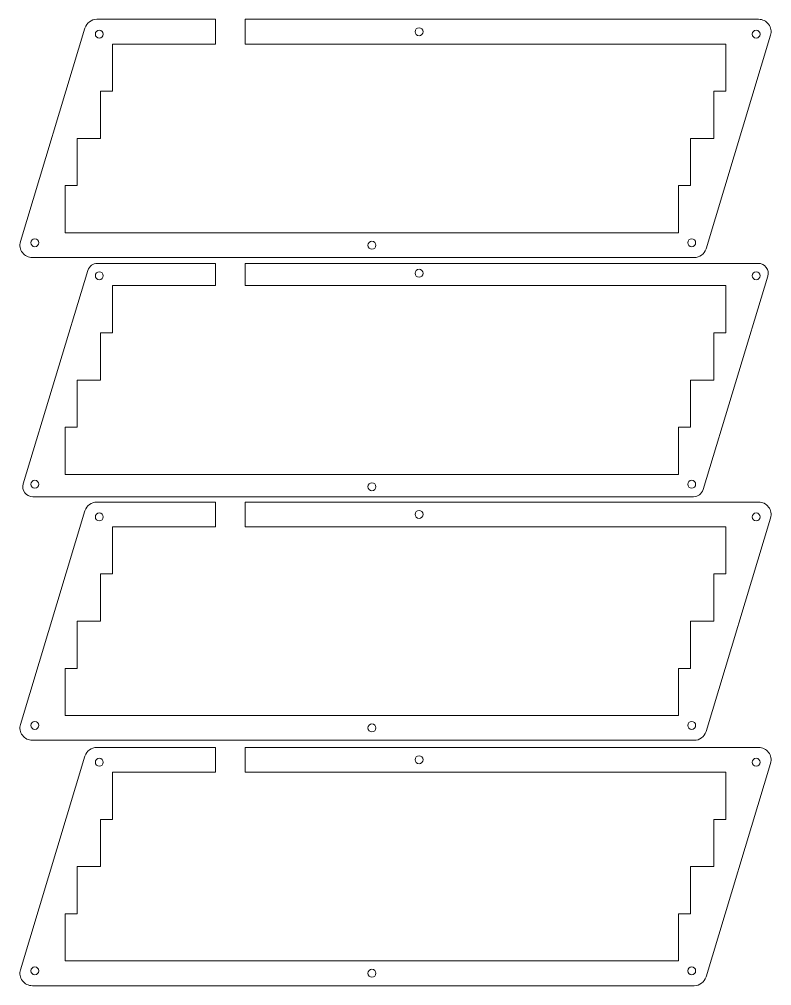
# Model space of a CAD drawing. Header units: millimetres. Extents: x -495 to 462, y -196 to 196.
# Drawn here: x 158.6 to 462.3, y -196.2 to 193.9 of the extents above; entities that cross this region are included whole.
import ezdxf

# ---------------------------------------------------------------- set-up
doc = ezdxf.new("R2010")
doc.units = ezdxf.units.MM
doc.header["$MEASUREMENT"] = 0
doc.layers.add('Layer 1', color=7, linetype='Continuous')

msp = doc.modelspace()

# ---------------------------------------------------------------- linework, layer by layer
at = {"layer": 'Layer 1', "color": 250, "lineweight": 20}
for points, knots in [([(189.8702, 193.8976), (189.8702, 193.8976), (237.7822, 193.8976), (237.7822, 193.8976), (237.7822, 193.8976), (237.7822, 193.8976), (237.7822, 183.8976), (237.7822, 183.8976), (237.7822, 183.8976), (237.7822, 183.8976), (196.1571, 183.8976), (196.1571, 183.8976), (196.1571, 183.8976), (196.1571, 183.8976), (196.1571, 164.8476), (196.1571, 164.8476), (196.1571, 164.8476), (196.1571, 164.8476), (191.3946, 164.8476), (191.3946, 164.8476), (191.3946, 164.8476), (191.3946, 164.8476), (191.3946, 145.7976), (191.3946, 145.7976), (191.3946, 145.7976), (191.3946, 145.7976), (181.8695, 145.7977), (181.8695, 145.7977), (181.8695, 145.7977), (181.8695, 145.7977), (181.8695, 126.7477), (181.8695, 126.7477), (181.8695, 126.7477), (181.8695, 126.7477), (177.1071, 126.7477), (177.1071, 126.7477), (177.1071, 126.7477), (177.1071, 126.7477), (177.1071, 107.6977), (177.1071, 107.6977), (177.1071, 107.6977), (177.1071, 107.6977), (424.757, 107.6977), (424.757, 107.6977), (424.757, 107.6977), (424.757, 107.6977), (424.757, 126.7477), (424.757, 126.7477), (424.757, 126.7477), (424.757, 126.7477), (429.5195, 126.7477), (429.5195, 126.7477), (429.5195, 126.7477), (429.5195, 126.7477), (429.5195, 145.7977), (429.5195, 145.7977), (429.5195, 145.7977), (429.5195, 145.7977), (439.0446, 145.7976), (439.0446, 145.7976), (439.0446, 145.7976), (439.0446, 145.7976), (439.0446, 164.8476), (439.0446, 164.8476), (439.0446, 164.8476), (439.0446, 164.8476), (443.8071, 164.8476), (443.8071, 164.8476), (443.8071, 164.8476), (443.8071, 164.8476), (443.8071, 183.8976), (443.8071, 183.8976), (443.8071, 183.8976), (443.8071, 183.8976), (249.7822, 183.8976), (249.7822, 183.8976), (249.7822, 183.8976), (249.7822, 183.8976), (249.7822, 193.8976), (249.7822, 193.8976), (249.7822, 193.8976), (249.7822, 193.8976), (457.0742, 193.8976), (457.0742, 193.8976), (457.0742, 193.8976), (458.7082, 193.8976), (460.1141, 193.1905), (461.0884, 191.8786), (461.0884, 191.8786), (462.0626, 190.5668), (462.3331, 189.0165), (461.8607, 187.4522), (461.8607, 187.4522), (461.8607, 187.4522), (435.8304, 101.2523), (435.8304, 101.2523), (435.8304, 101.2523), (435.1829, 99.1082), (433.2836, 97.6977), (431.0439, 97.6977), (431.0439, 97.6977), (431.0439, 97.6977), (163.84, 97.6977), (163.84, 97.6977), (163.84, 97.6977), (162.206, 97.6977), (160.8001, 98.4048), (159.8258, 99.7166), (159.8258, 99.7166), (158.8516, 101.0285), (158.5811, 102.5788), (159.0535, 104.1431), (159.0535, 104.1431), (159.0535, 104.1431), (185.0837, 190.343), (185.0837, 190.343), (185.0837, 190.343), (185.7312, 192.4871), (187.6305, 193.8976), (189.8702, 193.8976)], [0, 0, 0, 0, 0.03225806, 0.03225806, 0.03225806, 0.03225806, 0.06451613, 0.06451613, 0.06451613, 0.06451613, 0.09677419, 0.09677419, 0.09677419, 0.09677419, 0.12903226, 0.12903226, 0.12903226, 0.12903226, 0.16129032, 0.16129032, 0.16129032, 0.16129032, 0.19354839, 0.19354839, 0.19354839, 0.19354839, 0.22580645, 0.22580645, 0.22580645, 0.22580645, 0.25806452, 0.25806452, 0.25806452, 0.25806452, 0.29032258, 0.29032258, 0.29032258, 0.29032258, 0.32258065, 0.32258065, 0.32258065, 0.32258065, 0.35483871, 0.35483871, 0.35483871, 0.35483871, 0.38709677, 0.38709677, 0.38709677, 0.38709677, 0.41935484, 0.41935484, 0.41935484, 0.41935484, 0.4516129, 0.4516129, 0.4516129, 0.4516129, 0.48387097, 0.48387097, 0.48387097, 0.48387097, 0.51612903, 0.51612903, 0.51612903, 0.51612903, 0.5483871, 0.5483871, 0.5483871, 0.5483871, 0.58064516, 0.58064516, 0.58064516, 0.58064516, 0.61290323, 0.61290323, 0.61290323, 0.61290323, 0.64516129, 0.64516129, 0.64516129, 0.64516129, 0.67741935, 0.67741935, 0.67741935, 0.67741935, 0.70967742, 0.70967742, 0.70967742, 0.70967742, 0.74193548, 0.74193548, 0.74193548, 0.74193548, 0.77419355, 0.77419355, 0.77419355, 0.77419355, 0.80645161, 0.80645161, 0.80645161, 0.80645161, 0.83870968, 0.83870968, 0.83870968, 0.83870968, 0.87096774, 0.87096774, 0.87096774, 0.87096774, 0.90322581, 0.90322581, 0.90322581, 0.90322581, 0.93548387, 0.93548387, 0.93548387, 0.93548387, 1, 1, 1, 1]), ([(190.8702, 189.4976), (191.7539, 189.4976), (192.4702, 188.7813), (192.4702, 187.8976), (192.4702, 187.8976), (192.4702, 187.0139), (191.7539, 186.2976), (190.8702, 186.2976), (190.8702, 186.2976), (189.9865, 186.2976), (189.2702, 187.0139), (189.2702, 187.8976), (189.2702, 187.8976), (189.2702, 188.7813), (189.9865, 189.4976), (190.8702, 189.4976)], [0, 0, 0, 0, 0.2, 0.2, 0.2, 0.2, 0.4, 0.4, 0.4, 0.4, 0.6, 0.6, 0.6, 0.6, 1, 1, 1, 1]), ([(319.9821, 190.4976), (320.8658, 190.4976), (321.5821, 189.7813), (321.5821, 188.8976), (321.5821, 188.8976), (321.5821, 188.0139), (320.8658, 187.2976), (319.9821, 187.2976), (319.9821, 187.2976), (319.0984, 187.2976), (318.3821, 188.0139), (318.3821, 188.8976), (318.3821, 188.8976), (318.3821, 189.7813), (319.0984, 190.4976), (319.9821, 190.4976)], [0, 0, 0, 0, 0.2, 0.2, 0.2, 0.2, 0.4, 0.4, 0.4, 0.4, 0.6, 0.6, 0.6, 0.6, 1, 1, 1, 1]), ([(456.0742, 189.4976), (455.1905, 189.4976), (454.4742, 188.7813), (454.4742, 187.8976), (454.4742, 187.8976), (454.4742, 187.0139), (455.1905, 186.2976), (456.0742, 186.2976), (456.0742, 186.2976), (456.9579, 186.2976), (457.6742, 187.0139), (457.6742, 187.8976), (457.6742, 187.8976), (457.6742, 188.7813), (456.9579, 189.4976), (456.0742, 189.4976)], [0, 0, 0, 0, 0.2, 0.2, 0.2, 0.2, 0.4, 0.4, 0.4, 0.4, 0.6, 0.6, 0.6, 0.6, 1, 1, 1, 1]), ([(164.84, 102.0977), (165.7237, 102.0977), (166.44, 102.814), (166.44, 103.6977), (166.44, 103.6977), (166.44, 104.5814), (165.7237, 105.2977), (164.84, 105.2977), (164.84, 105.2977), (163.9563, 105.2977), (163.24, 104.5814), (163.24, 103.6977), (163.24, 103.6977), (163.24, 102.814), (163.9563, 102.0977), (164.84, 102.0977)], [0, 0, 0, 0, 0.2, 0.2, 0.2, 0.2, 0.4, 0.4, 0.4, 0.4, 0.6, 0.6, 0.6, 0.6, 1, 1, 1, 1]), ([(300.9321, 104.2977), (301.8158, 104.2977), (302.5321, 103.5814), (302.5321, 102.6977), (302.5321, 102.6977), (302.5321, 101.814), (301.8158, 101.0977), (300.9321, 101.0977), (300.9321, 101.0977), (300.0484, 101.0977), (299.3321, 101.814), (299.3321, 102.6977), (299.3321, 102.6977), (299.3321, 103.5814), (300.0484, 104.2977), (300.9321, 104.2977)], [0, 0, 0, 0, 0.2, 0.2, 0.2, 0.2, 0.4, 0.4, 0.4, 0.4, 0.6, 0.6, 0.6, 0.6, 1, 1, 1, 1]), ([(430.0439, 102.0977), (429.1602, 102.0977), (428.4439, 102.814), (428.4439, 103.6977), (428.4439, 103.6977), (428.4439, 104.5814), (429.1602, 105.2977), (430.0439, 105.2977), (430.0439, 105.2977), (430.9276, 105.2977), (431.6439, 104.5814), (431.6439, 103.6977), (431.6439, 103.6977), (431.6439, 102.814), (430.9276, 102.0977), (430.0439, 102.0977)], [0, 0, 0, 0, 0.2, 0.2, 0.2, 0.2, 0.4, 0.4, 0.4, 0.4, 0.6, 0.6, 0.6, 0.6, 1, 1, 1, 1]), ([(160.171, 6.3369), (160.171, 6.3369), (186.2963, 92.5369), (186.2963, 92.5369), (186.2963, 92.5369), (186.8156, 94.2503), (188.334, 95.3767), (190.1244, 95.3767), (190.1244, 95.3767), (190.1244, 95.3767), (237.7821, 95.3767), (237.7821, 95.3767), (237.7821, 95.3767), (237.7821, 95.3767), (237.7821, 86.3766), (237.7821, 86.3766), (237.7821, 86.3766), (237.7821, 86.3766), (196.1571, 86.3766), (196.1571, 86.3766), (196.1571, 86.3766), (196.1571, 86.3766), (196.1571, 67.3266), (196.1571, 67.3266), (196.1571, 67.3266), (196.1571, 67.3266), (191.3946, 67.3266), (191.3946, 67.3266), (191.3946, 67.3266), (191.3946, 67.3266), (191.3946, 48.2766), (191.3946, 48.2766), (191.3946, 48.2766), (191.3946, 48.2766), (181.8695, 48.2767), (181.8695, 48.2767), (181.8695, 48.2767), (181.8695, 48.2767), (181.8695, 29.2267), (181.8695, 29.2267), (181.8695, 29.2267), (181.8695, 29.2267), (177.1071, 29.2267), (177.1071, 29.2267), (177.1071, 29.2267), (177.1071, 29.2267), (177.1071, 10.1767), (177.1071, 10.1767), (177.1071, 10.1767), (177.1071, 10.1767), (424.757, 10.1767), (424.757, 10.1767), (424.757, 10.1767), (424.757, 10.1767), (424.757, 29.2267), (424.757, 29.2267), (424.757, 29.2267), (424.757, 29.2267), (429.5195, 29.2267), (429.5195, 29.2267), (429.5195, 29.2267), (429.5195, 29.2267), (429.5195, 48.2767), (429.5195, 48.2767), (429.5195, 48.2767), (429.5195, 48.2767), (439.0446, 48.2766), (439.0446, 48.2766), (439.0446, 48.2766), (439.0446, 48.2766), (439.0446, 67.3266), (439.0446, 67.3266), (439.0446, 67.3266), (439.0446, 67.3266), (443.8071, 67.3266), (443.8071, 67.3266), (443.8071, 67.3266), (443.8071, 67.3266), (443.8071, 86.3766), (443.8071, 86.3766), (443.8071, 86.3766), (443.8071, 86.3766), (249.7821, 86.3766), (249.7821, 86.3766), (249.7821, 86.3766), (249.7821, 86.3766), (249.7821, 95.3767), (249.7821, 95.3767), (249.7821, 95.3767), (249.7821, 95.3767), (456.915, 95.3767), (456.915, 95.3767), (456.915, 95.3767), (458.2229, 95.3767), (459.3483, 94.8103), (460.1276, 93.7599), (460.1276, 93.7599), (460.9068, 92.7094), (461.1225, 91.4682), (460.7431, 90.2165), (460.7431, 90.2165), (460.7431, 90.2165), (434.6177, 4.0165), (434.6177, 4.0165), (434.6177, 4.0165), (434.0984, 2.3031), (432.58, 1.1767), (430.7896, 1.1767), (430.7896, 1.1767), (430.7896, 1.1767), (163.9991, 1.1767), (163.9991, 1.1767), (163.9991, 1.1767), (162.6912, 1.1767), (161.5658, 1.7431), (160.7865, 2.7935), (160.7865, 2.7935), (160.0073, 3.844), (159.7916, 5.0852), (160.171, 6.3369)], [0, 0, 0, 0, 0.03225806, 0.03225806, 0.03225806, 0.03225806, 0.06451613, 0.06451613, 0.06451613, 0.06451613, 0.09677419, 0.09677419, 0.09677419, 0.09677419, 0.12903226, 0.12903226, 0.12903226, 0.12903226, 0.16129032, 0.16129032, 0.16129032, 0.16129032, 0.19354839, 0.19354839, 0.19354839, 0.19354839, 0.22580645, 0.22580645, 0.22580645, 0.22580645, 0.25806452, 0.25806452, 0.25806452, 0.25806452, 0.29032258, 0.29032258, 0.29032258, 0.29032258, 0.32258065, 0.32258065, 0.32258065, 0.32258065, 0.35483871, 0.35483871, 0.35483871, 0.35483871, 0.38709677, 0.38709677, 0.38709677, 0.38709677, 0.41935484, 0.41935484, 0.41935484, 0.41935484, 0.4516129, 0.4516129, 0.4516129, 0.4516129, 0.48387097, 0.48387097, 0.48387097, 0.48387097, 0.51612903, 0.51612903, 0.51612903, 0.51612903, 0.5483871, 0.5483871, 0.5483871, 0.5483871, 0.58064516, 0.58064516, 0.58064516, 0.58064516, 0.61290323, 0.61290323, 0.61290323, 0.61290323, 0.64516129, 0.64516129, 0.64516129, 0.64516129, 0.67741935, 0.67741935, 0.67741935, 0.67741935, 0.70967742, 0.70967742, 0.70967742, 0.70967742, 0.74193548, 0.74193548, 0.74193548, 0.74193548, 0.77419355, 0.77419355, 0.77419355, 0.77419355, 0.80645161, 0.80645161, 0.80645161, 0.80645161, 0.83870968, 0.83870968, 0.83870968, 0.83870968, 0.87096774, 0.87096774, 0.87096774, 0.87096774, 0.90322581, 0.90322581, 0.90322581, 0.90322581, 0.93548387, 0.93548387, 0.93548387, 0.93548387, 1, 1, 1, 1]), ([(190.8702, 91.9767), (191.7539, 91.9767), (192.4702, 91.2604), (192.4702, 90.3767), (192.4702, 90.3767), (192.4702, 89.493), (191.7539, 88.7767), (190.8702, 88.7767), (190.8702, 88.7767), (189.9865, 88.7767), (189.2702, 89.493), (189.2702, 90.3767), (189.2702, 90.3767), (189.2702, 91.2604), (189.9865, 91.9767), (190.8702, 91.9767)], [0, 0, 0, 0, 0.2, 0.2, 0.2, 0.2, 0.4, 0.4, 0.4, 0.4, 0.6, 0.6, 0.6, 0.6, 1, 1, 1, 1]), ([(319.9821, 92.9767), (320.8658, 92.9767), (321.5821, 92.2604), (321.5821, 91.3767), (321.5821, 91.3767), (321.5821, 90.493), (320.8658, 89.7767), (319.9821, 89.7767), (319.9821, 89.7767), (319.0984, 89.7767), (318.3821, 90.493), (318.3821, 91.3767), (318.3821, 91.3767), (318.3821, 92.2604), (319.0984, 92.9767), (319.9821, 92.9767)], [0, 0, 0, 0, 0.2, 0.2, 0.2, 0.2, 0.4, 0.4, 0.4, 0.4, 0.6, 0.6, 0.6, 0.6, 1, 1, 1, 1]), ([(456.0742, 91.9767), (455.1905, 91.9767), (454.4742, 91.2604), (454.4742, 90.3767), (454.4742, 90.3767), (454.4742, 89.493), (455.1905, 88.7767), (456.0742, 88.7767), (456.0742, 88.7767), (456.9579, 88.7767), (457.6742, 89.493), (457.6742, 90.3767), (457.6742, 90.3767), (457.6742, 91.2604), (456.9579, 91.9767), (456.0742, 91.9767)], [0, 0, 0, 0, 0.2, 0.2, 0.2, 0.2, 0.4, 0.4, 0.4, 0.4, 0.6, 0.6, 0.6, 0.6, 1, 1, 1, 1]), ([(164.84, 4.5768), (165.7237, 4.5768), (166.44, 5.2931), (166.44, 6.1768), (166.44, 6.1768), (166.44, 7.0605), (165.7237, 7.7768), (164.84, 7.7768), (164.84, 7.7768), (163.9563, 7.7768), (163.24, 7.0605), (163.24, 6.1768), (163.24, 6.1768), (163.24, 5.2931), (163.9563, 4.5768), (164.84, 4.5768)], [0, 0, 0, 0, 0.2, 0.2, 0.2, 0.2, 0.4, 0.4, 0.4, 0.4, 0.6, 0.6, 0.6, 0.6, 1, 1, 1, 1]), ([(300.9321, 6.7768), (301.8158, 6.7768), (302.5321, 6.0605), (302.5321, 5.1768), (302.5321, 5.1768), (302.5321, 4.2931), (301.8158, 3.5768), (300.9321, 3.5768), (300.9321, 3.5768), (300.0484, 3.5768), (299.3321, 4.2931), (299.3321, 5.1768), (299.3321, 5.1768), (299.3321, 6.0605), (300.0484, 6.7768), (300.9321, 6.7768)], [0, 0, 0, 0, 0.2, 0.2, 0.2, 0.2, 0.4, 0.4, 0.4, 0.4, 0.6, 0.6, 0.6, 0.6, 1, 1, 1, 1]), ([(430.0439, 4.5768), (429.1602, 4.5768), (428.4439, 5.2931), (428.4439, 6.1768), (428.4439, 6.1768), (428.4439, 7.0605), (429.1602, 7.7768), (430.0439, 7.7768), (430.0439, 7.7768), (430.9276, 7.7768), (431.6439, 7.0605), (431.6439, 6.1768), (431.6439, 6.1768), (431.6439, 5.2931), (430.9276, 4.5768), (430.0439, 4.5768)], [0, 0, 0, 0, 0.2, 0.2, 0.2, 0.2, 0.4, 0.4, 0.4, 0.4, 0.6, 0.6, 0.6, 0.6, 1, 1, 1, 1]), ([(189.8702, -0.9901), (189.8702, -0.9901), (237.7822, -0.9901), (237.7822, -0.9901), (237.7822, -0.9901), (237.7822, -0.9901), (237.7822, -10.9901), (237.7822, -10.9901), (237.7822, -10.9901), (237.7822, -10.9901), (196.1571, -10.9901), (196.1571, -10.9901), (196.1571, -10.9901), (196.1571, -10.9901), (196.1571, -30.0401), (196.1571, -30.0401), (196.1571, -30.0401), (196.1571, -30.0401), (191.3946, -30.0401), (191.3946, -30.0401), (191.3946, -30.0401), (191.3946, -30.0401), (191.3946, -49.0901), (191.3946, -49.0901), (191.3946, -49.0901), (191.3946, -49.0901), (181.8695, -49.09), (181.8695, -49.09), (181.8695, -49.09), (181.8695, -49.09), (181.8695, -68.14), (181.8695, -68.14), (181.8695, -68.14), (181.8695, -68.14), (177.1071, -68.14), (177.1071, -68.14), (177.1071, -68.14), (177.1071, -68.14), (177.1071, -87.19), (177.1071, -87.19), (177.1071, -87.19), (177.1071, -87.19), (424.757, -87.19), (424.757, -87.19), (424.757, -87.19), (424.757, -87.19), (424.757, -68.14), (424.757, -68.14), (424.757, -68.14), (424.757, -68.14), (429.5195, -68.14), (429.5195, -68.14), (429.5195, -68.14), (429.5195, -68.14), (429.5195, -49.09), (429.5195, -49.09), (429.5195, -49.09), (429.5195, -49.09), (439.0446, -49.0901), (439.0446, -49.0901), (439.0446, -49.0901), (439.0446, -49.0901), (439.0446, -30.0401), (439.0446, -30.0401), (439.0446, -30.0401), (439.0446, -30.0401), (443.8071, -30.0401), (443.8071, -30.0401), (443.8071, -30.0401), (443.8071, -30.0401), (443.8071, -10.9901), (443.8071, -10.9901), (443.8071, -10.9901), (443.8071, -10.9901), (249.7822, -10.9901), (249.7822, -10.9901), (249.7822, -10.9901), (249.7822, -10.9901), (249.7822, -0.9901), (249.7822, -0.9901), (249.7822, -0.9901), (249.7822, -0.9901), (457.0742, -0.9901), (457.0742, -0.9901), (457.0742, -0.9901), (458.7082, -0.9901), (460.1141, -1.6972), (461.0884, -3.0091), (461.0884, -3.0091), (462.0626, -4.3209), (462.3331, -5.8712), (461.8607, -7.4355), (461.8607, -7.4355), (461.8607, -7.4355), (435.8304, -93.6354), (435.8304, -93.6354), (435.8304, -93.6354), (435.1829, -95.7795), (433.2836, -97.19), (431.0439, -97.19), (431.0439, -97.19), (431.0439, -97.19), (163.84, -97.19), (163.84, -97.19), (163.84, -97.19), (162.206, -97.19), (160.8001, -96.4829), (159.8258, -95.1711), (159.8258, -95.1711), (158.8516, -93.8592), (158.5811, -92.3089), (159.0535, -90.7446), (159.0535, -90.7446), (159.0535, -90.7446), (185.0837, -4.5447), (185.0837, -4.5447), (185.0837, -4.5447), (185.7312, -2.4006), (187.6305, -0.9901), (189.8702, -0.9901)], [0, 0, 0, 0, 0.03225806, 0.03225806, 0.03225806, 0.03225806, 0.06451613, 0.06451613, 0.06451613, 0.06451613, 0.09677419, 0.09677419, 0.09677419, 0.09677419, 0.12903226, 0.12903226, 0.12903226, 0.12903226, 0.16129032, 0.16129032, 0.16129032, 0.16129032, 0.19354839, 0.19354839, 0.19354839, 0.19354839, 0.22580645, 0.22580645, 0.22580645, 0.22580645, 0.25806452, 0.25806452, 0.25806452, 0.25806452, 0.29032258, 0.29032258, 0.29032258, 0.29032258, 0.32258065, 0.32258065, 0.32258065, 0.32258065, 0.35483871, 0.35483871, 0.35483871, 0.35483871, 0.38709677, 0.38709677, 0.38709677, 0.38709677, 0.41935484, 0.41935484, 0.41935484, 0.41935484, 0.4516129, 0.4516129, 0.4516129, 0.4516129, 0.48387097, 0.48387097, 0.48387097, 0.48387097, 0.51612903, 0.51612903, 0.51612903, 0.51612903, 0.5483871, 0.5483871, 0.5483871, 0.5483871, 0.58064516, 0.58064516, 0.58064516, 0.58064516, 0.61290323, 0.61290323, 0.61290323, 0.61290323, 0.64516129, 0.64516129, 0.64516129, 0.64516129, 0.67741935, 0.67741935, 0.67741935, 0.67741935, 0.70967742, 0.70967742, 0.70967742, 0.70967742, 0.74193548, 0.74193548, 0.74193548, 0.74193548, 0.77419355, 0.77419355, 0.77419355, 0.77419355, 0.80645161, 0.80645161, 0.80645161, 0.80645161, 0.83870968, 0.83870968, 0.83870968, 0.83870968, 0.87096774, 0.87096774, 0.87096774, 0.87096774, 0.90322581, 0.90322581, 0.90322581, 0.90322581, 0.93548387, 0.93548387, 0.93548387, 0.93548387, 1, 1, 1, 1]), ([(190.8702, -5.3901), (191.7539, -5.3901), (192.4702, -6.1064), (192.4702, -6.9901), (192.4702, -6.9901), (192.4702, -7.8738), (191.7539, -8.5901), (190.8702, -8.5901), (190.8702, -8.5901), (189.9865, -8.5901), (189.2702, -7.8738), (189.2702, -6.9901), (189.2702, -6.9901), (189.2702, -6.1064), (189.9865, -5.3901), (190.8702, -5.3901)], [0, 0, 0, 0, 0.2, 0.2, 0.2, 0.2, 0.4, 0.4, 0.4, 0.4, 0.6, 0.6, 0.6, 0.6, 1, 1, 1, 1]), ([(319.9821, -4.3901), (320.8658, -4.3901), (321.5821, -5.1064), (321.5821, -5.9901), (321.5821, -5.9901), (321.5821, -6.8738), (320.8658, -7.5901), (319.9821, -7.5901), (319.9821, -7.5901), (319.0984, -7.5901), (318.3821, -6.8738), (318.3821, -5.9901), (318.3821, -5.9901), (318.3821, -5.1064), (319.0984, -4.3901), (319.9821, -4.3901)], [0, 0, 0, 0, 0.2, 0.2, 0.2, 0.2, 0.4, 0.4, 0.4, 0.4, 0.6, 0.6, 0.6, 0.6, 1, 1, 1, 1]), ([(456.0742, -5.3901), (455.1905, -5.3901), (454.4742, -6.1064), (454.4742, -6.9901), (454.4742, -6.9901), (454.4742, -7.8738), (455.1905, -8.5901), (456.0742, -8.5901), (456.0742, -8.5901), (456.9579, -8.5901), (457.6742, -7.8738), (457.6742, -6.9901), (457.6742, -6.9901), (457.6742, -6.1064), (456.9579, -5.3901), (456.0742, -5.3901)], [0, 0, 0, 0, 0.2, 0.2, 0.2, 0.2, 0.4, 0.4, 0.4, 0.4, 0.6, 0.6, 0.6, 0.6, 1, 1, 1, 1]), ([(164.84, -92.79), (165.7237, -92.79), (166.44, -92.0737), (166.44, -91.19), (166.44, -91.19), (166.44, -90.3063), (165.7237, -89.59), (164.84, -89.59), (164.84, -89.59), (163.9563, -89.59), (163.24, -90.3063), (163.24, -91.19), (163.24, -91.19), (163.24, -92.0737), (163.9563, -92.79), (164.84, -92.79)], [0, 0, 0, 0, 0.2, 0.2, 0.2, 0.2, 0.4, 0.4, 0.4, 0.4, 0.6, 0.6, 0.6, 0.6, 1, 1, 1, 1]), ([(430.0439, -92.79), (429.1602, -92.79), (428.4439, -92.0737), (428.4439, -91.19), (428.4439, -91.19), (428.4439, -90.3063), (429.1602, -89.59), (430.0439, -89.59), (430.0439, -89.59), (430.9276, -89.59), (431.6439, -90.3063), (431.6439, -91.19), (431.6439, -91.19), (431.6439, -92.0737), (430.9276, -92.79), (430.0439, -92.79)], [0, 0, 0, 0, 0.2, 0.2, 0.2, 0.2, 0.4, 0.4, 0.4, 0.4, 0.6, 0.6, 0.6, 0.6, 1, 1, 1, 1]), ([(300.9321, -90.59), (301.8158, -90.59), (302.5321, -91.3063), (302.5321, -92.19), (302.5321, -92.19), (302.5321, -93.0737), (301.8158, -93.79), (300.9321, -93.79), (300.9321, -93.79), (300.0484, -93.79), (299.3321, -93.0737), (299.3321, -92.19), (299.3321, -92.19), (299.3321, -91.3063), (300.0484, -90.59), (300.9321, -90.59)], [0, 0, 0, 0, 0.2, 0.2, 0.2, 0.2, 0.4, 0.4, 0.4, 0.4, 0.6, 0.6, 0.6, 0.6, 1, 1, 1, 1]), ([(189.8702, -100.0501), (189.8702, -100.0501), (237.7822, -100.0501), (237.7822, -100.0501), (237.7822, -100.0501), (237.7822, -100.0501), (237.7822, -110.0501), (237.7822, -110.0501), (237.7822, -110.0501), (237.7822, -110.0501), (196.1571, -110.0501), (196.1571, -110.0501), (196.1571, -110.0501), (196.1571, -110.0501), (196.1571, -129.1001), (196.1571, -129.1001), (196.1571, -129.1001), (196.1571, -129.1001), (191.3946, -129.1001), (191.3946, -129.1001), (191.3946, -129.1001), (191.3946, -129.1001), (191.3946, -148.1501), (191.3946, -148.1501), (191.3946, -148.1501), (191.3946, -148.1501), (181.8695, -148.15), (181.8695, -148.15), (181.8695, -148.15), (181.8695, -148.15), (181.8695, -167.2), (181.8695, -167.2), (181.8695, -167.2), (181.8695, -167.2), (177.1071, -167.2), (177.1071, -167.2), (177.1071, -167.2), (177.1071, -167.2), (177.1071, -186.25), (177.1071, -186.25), (177.1071, -186.25), (177.1071, -186.25), (424.757, -186.25), (424.757, -186.25), (424.757, -186.25), (424.757, -186.25), (424.757, -167.2), (424.757, -167.2), (424.757, -167.2), (424.757, -167.2), (429.5195, -167.2), (429.5195, -167.2), (429.5195, -167.2), (429.5195, -167.2), (429.5195, -148.15), (429.5195, -148.15), (429.5195, -148.15), (429.5195, -148.15), (439.0446, -148.1501), (439.0446, -148.1501), (439.0446, -148.1501), (439.0446, -148.1501), (439.0446, -129.1001), (439.0446, -129.1001), (439.0446, -129.1001), (439.0446, -129.1001), (443.8071, -129.1001), (443.8071, -129.1001), (443.8071, -129.1001), (443.8071, -129.1001), (443.8071, -110.0501), (443.8071, -110.0501), (443.8071, -110.0501), (443.8071, -110.0501), (249.7822, -110.0501), (249.7822, -110.0501), (249.7822, -110.0501), (249.7822, -110.0501), (249.7822, -100.0501), (249.7822, -100.0501), (249.7822, -100.0501), (249.7822, -100.0501), (457.0742, -100.0501), (457.0742, -100.0501), (457.0742, -100.0501), (458.7082, -100.0501), (460.1141, -100.7572), (461.0884, -102.0691), (461.0884, -102.0691), (462.0626, -103.3809), (462.3331, -104.9312), (461.8607, -106.4955), (461.8607, -106.4955), (461.8607, -106.4955), (435.8304, -192.6954), (435.8304, -192.6954), (435.8304, -192.6954), (435.1829, -194.8395), (433.2836, -196.25), (431.0439, -196.25), (431.0439, -196.25), (431.0439, -196.25), (163.84, -196.25), (163.84, -196.25), (163.84, -196.25), (162.206, -196.25), (160.8001, -195.5429), (159.8258, -194.2311), (159.8258, -194.2311), (158.8516, -192.9192), (158.5811, -191.3689), (159.0535, -189.8046), (159.0535, -189.8046), (159.0535, -189.8046), (185.0837, -103.6047), (185.0837, -103.6047), (185.0837, -103.6047), (185.7312, -101.4606), (187.6305, -100.0501), (189.8702, -100.0501)], [0, 0, 0, 0, 0.03225806, 0.03225806, 0.03225806, 0.03225806, 0.06451613, 0.06451613, 0.06451613, 0.06451613, 0.09677419, 0.09677419, 0.09677419, 0.09677419, 0.12903226, 0.12903226, 0.12903226, 0.12903226, 0.16129032, 0.16129032, 0.16129032, 0.16129032, 0.19354839, 0.19354839, 0.19354839, 0.19354839, 0.22580645, 0.22580645, 0.22580645, 0.22580645, 0.25806452, 0.25806452, 0.25806452, 0.25806452, 0.29032258, 0.29032258, 0.29032258, 0.29032258, 0.32258065, 0.32258065, 0.32258065, 0.32258065, 0.35483871, 0.35483871, 0.35483871, 0.35483871, 0.38709677, 0.38709677, 0.38709677, 0.38709677, 0.41935484, 0.41935484, 0.41935484, 0.41935484, 0.4516129, 0.4516129, 0.4516129, 0.4516129, 0.48387097, 0.48387097, 0.48387097, 0.48387097, 0.51612903, 0.51612903, 0.51612903, 0.51612903, 0.5483871, 0.5483871, 0.5483871, 0.5483871, 0.58064516, 0.58064516, 0.58064516, 0.58064516, 0.61290323, 0.61290323, 0.61290323, 0.61290323, 0.64516129, 0.64516129, 0.64516129, 0.64516129, 0.67741935, 0.67741935, 0.67741935, 0.67741935, 0.70967742, 0.70967742, 0.70967742, 0.70967742, 0.74193548, 0.74193548, 0.74193548, 0.74193548, 0.77419355, 0.77419355, 0.77419355, 0.77419355, 0.80645161, 0.80645161, 0.80645161, 0.80645161, 0.83870968, 0.83870968, 0.83870968, 0.83870968, 0.87096774, 0.87096774, 0.87096774, 0.87096774, 0.90322581, 0.90322581, 0.90322581, 0.90322581, 0.93548387, 0.93548387, 0.93548387, 0.93548387, 1, 1, 1, 1]), ([(190.8702, -104.4501), (191.7539, -104.4501), (192.4702, -105.1664), (192.4702, -106.0501), (192.4702, -106.0501), (192.4702, -106.9338), (191.7539, -107.6501), (190.8702, -107.6501), (190.8702, -107.6501), (189.9865, -107.6501), (189.2702, -106.9338), (189.2702, -106.0501), (189.2702, -106.0501), (189.2702, -105.1664), (189.9865, -104.4501), (190.8702, -104.4501)], [0, 0, 0, 0, 0.2, 0.2, 0.2, 0.2, 0.4, 0.4, 0.4, 0.4, 0.6, 0.6, 0.6, 0.6, 1, 1, 1, 1]), ([(319.9821, -103.4501), (320.8658, -103.4501), (321.5821, -104.1664), (321.5821, -105.0501), (321.5821, -105.0501), (321.5821, -105.9338), (320.8658, -106.6501), (319.9821, -106.6501), (319.9821, -106.6501), (319.0984, -106.6501), (318.3821, -105.9338), (318.3821, -105.0501), (318.3821, -105.0501), (318.3821, -104.1664), (319.0984, -103.4501), (319.9821, -103.4501)], [0, 0, 0, 0, 0.2, 0.2, 0.2, 0.2, 0.4, 0.4, 0.4, 0.4, 0.6, 0.6, 0.6, 0.6, 1, 1, 1, 1]), ([(456.0742, -104.4501), (455.1905, -104.4501), (454.4742, -105.1664), (454.4742, -106.0501), (454.4742, -106.0501), (454.4742, -106.9338), (455.1905, -107.6501), (456.0742, -107.6501), (456.0742, -107.6501), (456.9579, -107.6501), (457.6742, -106.9338), (457.6742, -106.0501), (457.6742, -106.0501), (457.6742, -105.1664), (456.9579, -104.4501), (456.0742, -104.4501)], [0, 0, 0, 0, 0.2, 0.2, 0.2, 0.2, 0.4, 0.4, 0.4, 0.4, 0.6, 0.6, 0.6, 0.6, 1, 1, 1, 1]), ([(164.84, -191.85), (165.7237, -191.85), (166.44, -191.1337), (166.44, -190.25), (166.44, -190.25), (166.44, -189.3663), (165.7237, -188.65), (164.84, -188.65), (164.84, -188.65), (163.9563, -188.65), (163.24, -189.3663), (163.24, -190.25), (163.24, -190.25), (163.24, -191.1337), (163.9563, -191.85), (164.84, -191.85)], [0, 0, 0, 0, 0.2, 0.2, 0.2, 0.2, 0.4, 0.4, 0.4, 0.4, 0.6, 0.6, 0.6, 0.6, 1, 1, 1, 1]), ([(300.9321, -189.65), (301.8158, -189.65), (302.5321, -190.3663), (302.5321, -191.25), (302.5321, -191.25), (302.5321, -192.1337), (301.8158, -192.85), (300.9321, -192.85), (300.9321, -192.85), (300.0484, -192.85), (299.3321, -192.1337), (299.3321, -191.25), (299.3321, -191.25), (299.3321, -190.3663), (300.0484, -189.65), (300.9321, -189.65)], [0, 0, 0, 0, 0.2, 0.2, 0.2, 0.2, 0.4, 0.4, 0.4, 0.4, 0.6, 0.6, 0.6, 0.6, 1, 1, 1, 1]), ([(430.0439, -191.85), (429.1602, -191.85), (428.4439, -191.1337), (428.4439, -190.25), (428.4439, -190.25), (428.4439, -189.3663), (429.1602, -188.65), (430.0439, -188.65), (430.0439, -188.65), (430.9276, -188.65), (431.6439, -189.3663), (431.6439, -190.25), (431.6439, -190.25), (431.6439, -191.1337), (430.9276, -191.85), (430.0439, -191.85)], [0, 0, 0, 0, 0.2, 0.2, 0.2, 0.2, 0.4, 0.4, 0.4, 0.4, 0.6, 0.6, 0.6, 0.6, 1, 1, 1, 1])]:
    msp.add_open_spline(points, degree=3, knots=knots, dxfattribs=at)

doc.saveas('drawing.dxf')
